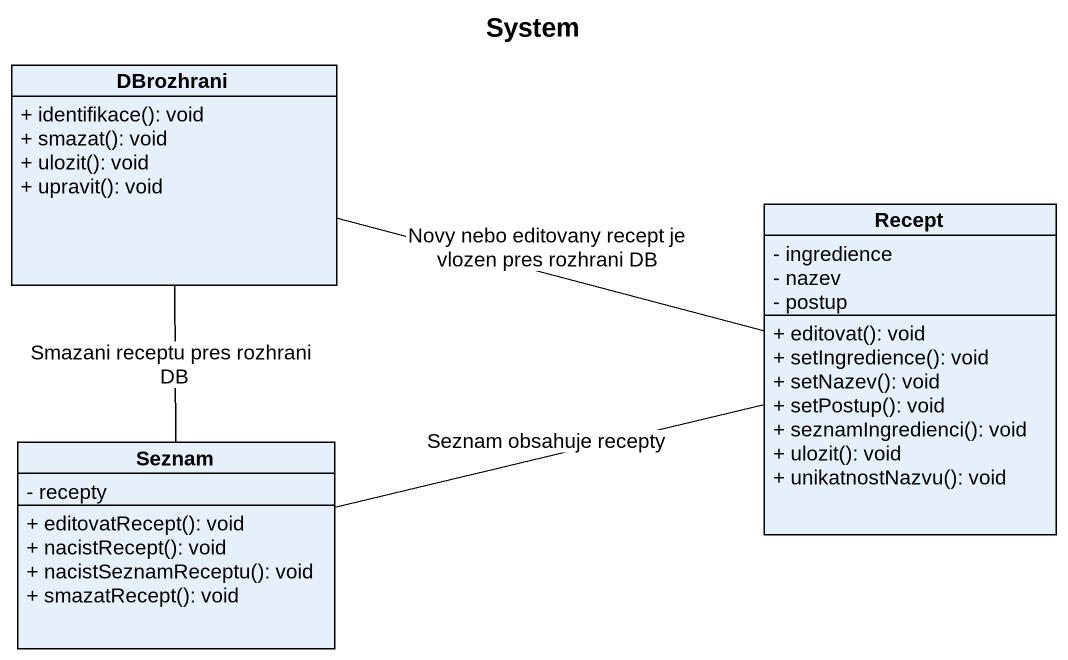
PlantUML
@startuml
title System
hide circle
hide empty members
skinparam classAttributeIconSize 0
class DBrozhrani {
  + identifikace(): void
  + smazat(): void
  + ulozit(): void
  + upravit(): void
}
class Recept {
  - ingredience
  - nazev
  - postup
  + editovat(): void
  + setIngredience(): void
  + setNazev(): void
  + setPostup(): void
  + seznamIngredienci(): void
  + ulozit(): void
  + unikatnostNazvu(): void
}
class Seznam {
  - recepty
  + editovatRecept(): void
  + nacistRecept(): void
  + nacistSeznamReceptu(): void
  + smazatRecept(): void
}
Recept -left- DBrozhrani : Novy nebo editovany recept je vlozen pres rozhrani DB
Recept -left- Seznam : Seznam obsahuje recepty
Seznam -up- DBrozhrani : Smazani receptu pres rozhrani DB
@enduml
